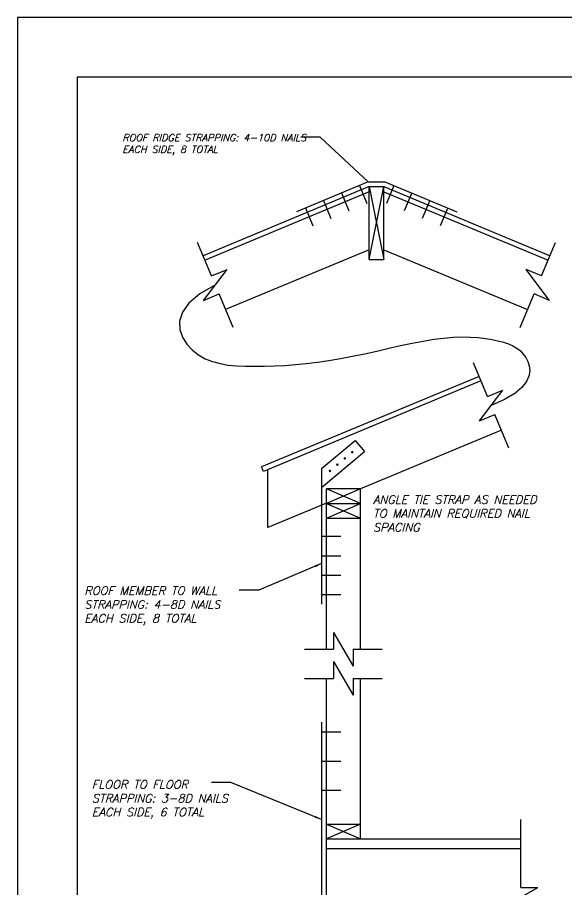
# Model space of a CAD drawing. Header units: inches. Extents: x 683 to 9753, y -6805 to 20230.
# Drawn here: x 6393 to 6723, y -6046 to -5521 of the extents above; entities that cross this region are included whole.
import ezdxf

# ---------------------------------------------------------------- set-up
doc = ezdxf.new("R2010")
doc.units = ezdxf.units.IN
doc.header["$LTSCALE"] = 48
doc.header["$MEASUREMENT"] = 0
doc.layers.get('Defpoints').update_dxf_attribs({"color": 251})
for name, color, linetype in [('A', 6, 'Continuous'), ('DPIS-DIM', 7, 'Continuous'), ('DPIS-TEXT', 7, 'Continuous')]:
    doc.layers.add(name, color=color, linetype=linetype)
doc.styles.add('SIMPLEX', font='simplex.shx', dxfattribs={"oblique": 15, "height": 4})
doc.dimstyles.get("Standard").update_dxf_attribs({"dimtxt": 4, "dimasz": 4, "dimexe": 3, "dimexo": 2, "dimgap": 2, "dimtad": 1, "dimdec": 4, "dimrnd": 0.125, "dimzin": 3, "dimdsep": 46, "dimlunit": 4, "dimtxsty": 'SIMPLEX', "dimblk": 'ARCHTICK', "dimcen": 3, "dimdle": 3, "dimclrd": 2, "dimclre": 2, "dimadec": 0, "dimazin": 0, "dimtfac": 1, "dimtdec": 4, "dimtofl": 0, "dimtmove": 1, "dimatfit": 3, "dimfxl": 1, "dimtolj": 1, "dimtzin": 0, "dimarcsym": 0})

# ---------------------------------------------------------------- blocks, each defined once
blk = doc.blocks.new('_ArchTick')
at = {"color": 0, "const_width": 0.15}
blk.add_lwpolyline([(-0.5, -0.5), (0.5, 0.5)], dxfattribs=at)

msp = doc.modelspace()

# ---------------------------------------------------------------- linework, layer by layer
at = {"layer": 'A', "color": 3}
for p, q in [((6603.7439, -5620.34455), (6560.53901, -5638.34658)), ((6603.7439, -5620.34455), (6613.69003, -5620.34455)), ((6613.69003, -5620.34455), (6656.89492, -5638.34658)), ((6575.57848, -5792.90399), (6575.57848, -5874.69137)), ((6575.57848, -5945.63066), (6575.57848, -6156.2545))]:
    msp.add_line(p, q, dxfattribs=at)
at = {"layer": 'A', "color": 4}
for p, q in [((6604.32897, -5623.26988), (6504.41766, -5664.89959)), ((6604.32897, -5626.43899), (6505.54278, -5667.5999)), ((6604.32897, -5623.26988), (6613.10496, -5623.26988)), ((6604.32897, -5667.14985), (6604.32897, -5623.26988)), ((6613.10496, -5667.14985), (6613.10496, -5623.26988)), ((6613.10496, -5623.26988), (6713.01627, -5664.89959)), ((6613.10496, -5626.43899), (6711.89115, -5667.5999)), ((6604.32897, -5661.29918), (6517.91918, -5697.30326)), ((6613.10496, -5661.29918), (6699.51474, -5697.30326)), ((6604.32897, -5667.14985), (6613.10496, -5667.14985)), ((6670.31421, -5737.46334), (6539.57441, -5791.93825)), ((6671.43934, -5740.16364), (6540.69953, -5794.63856)), ((6683.81574, -5769.86701), (6598.98113, -5805.21476)), ((6540.69953, -5794.63856), (6539.57441, -5791.93825)), ((6543.39984, -5828.37363), (6543.39984, -5793.51343)), ((6578.50381, -5901.75069), (6578.50381, -5805.21476)), ((6598.98113, -5805.21476), (6578.50381, -5805.21476)), ((6598.98113, -5901.75069), (6598.98113, -5805.21476)), ((6578.50381, -5813.74697), (6543.39984, -5828.37363)), ((6578.50381, -5813.99075), (6598.98113, -5813.99075)), ((6578.50381, -5822.76675), (6598.98113, -5822.76675)), ((6578.50381, -6182.58248), (6578.50381, -5919.30267)), ((6598.98113, -6015.8386), (6598.98113, -5919.30267)), ((6578.50381, -6007.06261), (6598.98113, -6007.06261)), ((6578.50381, -6015.8386), (6695.51706, -6015.8386)), ((6578.50381, -6021.68927), (6695.51706, -6021.68927))]:
    msp.add_line(p, q, dxfattribs=at)
at = {"layer": 'A'}
for p, q in [((6587.54207, -5627.09531), (6592.04258, -5637.89653)), ((6598.34329, -5622.5948), (6602.8438, -5633.39602)), ((6619.09064, -5622.5948), (6614.59013, -5633.39602)), ((6629.89186, -5627.09531), (6625.39135, -5637.89653)), ((6576.74084, -5631.59582), (6581.24135, -5642.39704)), ((6640.69308, -5631.59582), (6636.19258, -5642.39704)), ((6565.93962, -5636.09633), (6570.44013, -5646.89755)), ((6651.49431, -5636.09633), (6646.9938, -5646.89755)), ((6575.57848, -5792.90399), (6595.74689, -5775.98069)), ((6595.74689, -5775.98069), (6601.38799, -5782.70349)), ((6575.57848, -5804.36024), (6601.38799, -5782.70349)), ((6575.57848, -5833.73674), (6587.27981, -5833.73674)), ((6575.57848, -5845.43806), (6587.27981, -5845.43806)), ((6575.57848, -5857.13939), (6587.27981, -5857.13939)), ((6575.57848, -5868.84071), (6587.27981, -5868.84071)), ((6575.57848, -5951.48132), (6587.27981, -5951.48132)), ((6575.57848, -5969.03331), (6587.27981, -5969.03331)), ((6575.57848, -5986.58529), (6587.27981, -5986.58529))]:
    msp.add_line(p, q, dxfattribs=at)
at = {"layer": 'A', "color": 9}
for p, q in [((6604.32897, -5623.26988), (6613.10496, -5667.14985)), ((6604.32897, -5667.14985), (6613.10496, -5623.26988)), ((6598.98113, -5813.99075), (6578.50381, -5805.21476)), ((6598.98113, -5805.21476), (6578.50381, -5813.99075)), ((6578.50381, -5822.76675), (6598.98113, -5813.99075)), ((6578.50381, -5813.99075), (6598.98113, -5822.76675)), ((6598.98113, -6007.06261), (6578.50381, -6015.8386)), ((6578.50381, -6007.06261), (6598.98113, -6015.8386))]:
    msp.add_line(p, q, dxfattribs=at)
at = {"layer": 'A', "color": 1}
for p, q in [((6509.48073, -5677.05097), (6501.04227, -5656.79867)), ((6707.9532, -5677.05097), (6716.39166, -5656.79867)), ((6504.62711, -5691.74974), (6518.83486, -5673.15341)), ((6509.48073, -5677.05097), (6518.83486, -5673.15341)), ((6712.80682, -5691.74974), (6698.59907, -5673.15341)), ((6707.9532, -5677.05097), (6698.59907, -5673.15341)), ((6504.62711, -5691.74974), (6513.98124, -5687.85219)), ((6522.41969, -5708.10448), (6513.98124, -5687.85219)), ((6695.01423, -5708.10448), (6703.45269, -5687.85219)), ((6712.80682, -5691.74974), (6703.45269, -5687.85219)), ((6675.37728, -5749.61471), (6666.93883, -5729.36242)), ((6670.52366, -5764.31349), (6684.73141, -5745.71716)), ((6675.37728, -5749.61471), (6684.73141, -5745.71716)), ((6670.52366, -5764.31349), (6679.87779, -5760.41594)), ((6688.31625, -5780.66823), (6679.87779, -5760.41594)), ((6582.89181, -5891.61704), (6594.59314, -5911.88433)), ((6582.89181, -5891.61704), (6582.89181, -5901.75069)), ((6565.33982, -5901.75069), (6582.89181, -5901.75069)), ((6594.59314, -5901.75069), (6594.59314, -5911.88433)), ((6594.59314, -5901.75069), (6612.14512, -5901.75069)), ((6582.89181, -5909.16903), (6582.89181, -5919.30267)), ((6582.89181, -5909.16903), (6594.59314, -5929.43632)), ((6565.33982, -5919.30267), (6582.89181, -5919.30267)), ((6594.59314, -5919.30267), (6612.14512, -5919.30267)), ((6594.59314, -5919.30267), (6594.59314, -5929.43632)), ((6695.51706, -6045.09192), (6695.51706, -6004.13728)), ((6685.38342, -6056.79324), (6705.65071, -6045.09192)), ((6695.51706, -6045.09192), (6705.65071, -6045.09192))]:
    msp.add_line(p, q, dxfattribs=at)
at = {"layer": 'A', "color": 1, "flags": 128}
msp.add_lwpolyline([(6511.73098, -5682.45158), (6502.3294, -5687.88491), (6495.86655, -5693.39057), (6491.96916, -5698.85668), (6490.26393, -5704.17135), (6490.37761, -5709.22269), (6491.9369, -5713.89881), (6494.56854, -5718.08782), (6497.89923, -5721.67784), (6501.61548, -5724.58823), (6505.64285, -5726.86348), (6509.96668, -5728.57933), (6514.5723, -5729.8115), (6519.44505, -5730.63576), (6524.57027, -5731.12782), (6529.9333, -5731.36345), (6535.51947, -5731.41837), (6541.31527, -5731.35336), (6547.31181, -5731.16935), (6553.50136, -5730.8523), (6559.87618, -5730.38817), (6566.42853, -5729.76293), (6573.15067, -5728.96253), (6580.03486, -5727.97293), (6587.07338, -5726.7801), (6594.24904, -5725.38349), (6601.50697, -5723.83651), (6608.78284, -5722.20605), (6616.01234, -5720.55903), (6623.13114, -5718.96232), (6630.07493, -5717.48285), (6636.77938, -5716.1875), (6643.18018, -5715.14318), (6649.22471, -5714.40145), (6654.90718, -5713.95255), (6660.23349, -5713.77142), (6665.20956, -5713.83295), (6669.8413, -5714.11207), (6674.13462, -5714.58369), (6678.09542, -5715.22272), (6681.72962, -5716.00409), (6685.04287, -5716.91079), (6688.03983, -5717.95818), (6690.7249, -5719.16971), (6693.10247, -5720.56884), (6695.17695, -5722.17901), (6696.95273, -5724.02367), (6698.43422, -5726.12628), (6699.62582, -5728.51027), (6700.48969, -5731.18833), (6700.81907, -5734.13011), (6700.36498, -5737.29446), (6698.87841, -5740.64026), (6696.11037, -5744.12638), (6691.81188, -5747.71168), (6685.73393, -5751.35504), (6677.62754, -5755.01532)], dxfattribs=at)
at = {"layer": 'A', "const_width": 0.73133}
for points in [[(6593.7199, -5783.10282, 1), (6594.45123, -5783.10282, 1)], [(6584.75617, -5790.62429, 1), (6585.4875, -5790.62429, 1)], [(6589.23803, -5786.86356, 1), (6589.96937, -5786.86356, 1)], [(6580.2743, -5794.38502, 1), (6581.00563, -5794.38502, 1)]]:
    msp.add_lwpolyline(points, format="xyb", close=True, dxfattribs=at)
at = {"layer": 'Defpoints', "color": 251}
for points in [[(6392.72188, -5521.41948), (6392.72188, -6595.41948), (7952.72188, -6595.41948), (7952.72188, -5521.41948)], [(6392.72188, -5521.41948), (6392.72188, -6595.41948), (7952.72188, -6595.41948), (7952.72188, -5521.41948)], [(6428.72188, -5557.41948), (6428.72188, -6553.41948), (7892.72188, -6553.41948), (7892.72188, -5557.41948)]]:
    msp.add_lwpolyline(points, close=True, dxfattribs=at)

# ---------------------------------------------------------------- texts
at = {"layer": 'DPIS-TEXT', "attachment_point": 1, "style": 'SIMPLEX'}
for s, insert, char_height, width in [('ROOF RIDGE STRAPPING: 4-10D NAILS EACH SIDE, 8 TOTAL', (6455.84674, -5591.65714), 4.25, 124.0131465), ('ANGLE TIE STRAP AS NEEDED TO MAINTAIN REQUIRED NAIL SPACING', (6606.571, -5809.15585), 5, 107.3314784), ('ROOF MEMBER TO WALL STRAPPING: 4-8D NAILS EACH SIDE, 8 TOTAL', (6432.92393, -5863.96198), 5, 105.736945), ('FLOOR TO FLOOR STRAPPING: 3-8D NAILS EACH SIDE, 6 TOTAL', (6437.46893, -5980.619), 5, 95.9918702)]:
    msp.add_mtext(s, dxfattribs=dict(at, insert=insert, char_height=char_height, width=width))

# ---------------------------------------------------------------- leaders
at = {"layer": 'A', "color": 1}
msp.add_leader([(6603.7439, -5620.34455), (6574.78724, -5593.54286), (6563.08591, -5593.54286)], dimstyle='Standard', override={"dimasz": 2, "dimgap": 0.09, "dimtad": 0}, dxfattribs=at)
at = {"layer": 'DPIS-DIM', "color": 2}
for points in [[(6575.57848, -5850.18085), (6537.84184, -5866.20887), (6526.14051, -5866.20887)], [(6575.57848, -6004.17329), (6521.07042, -5981.95566), (6509.36909, -5981.95566)]]:
    msp.add_leader(points, dimstyle='Standard', override={"dimtad": 0}, dxfattribs=at)

doc.saveas('drawing.dxf')
